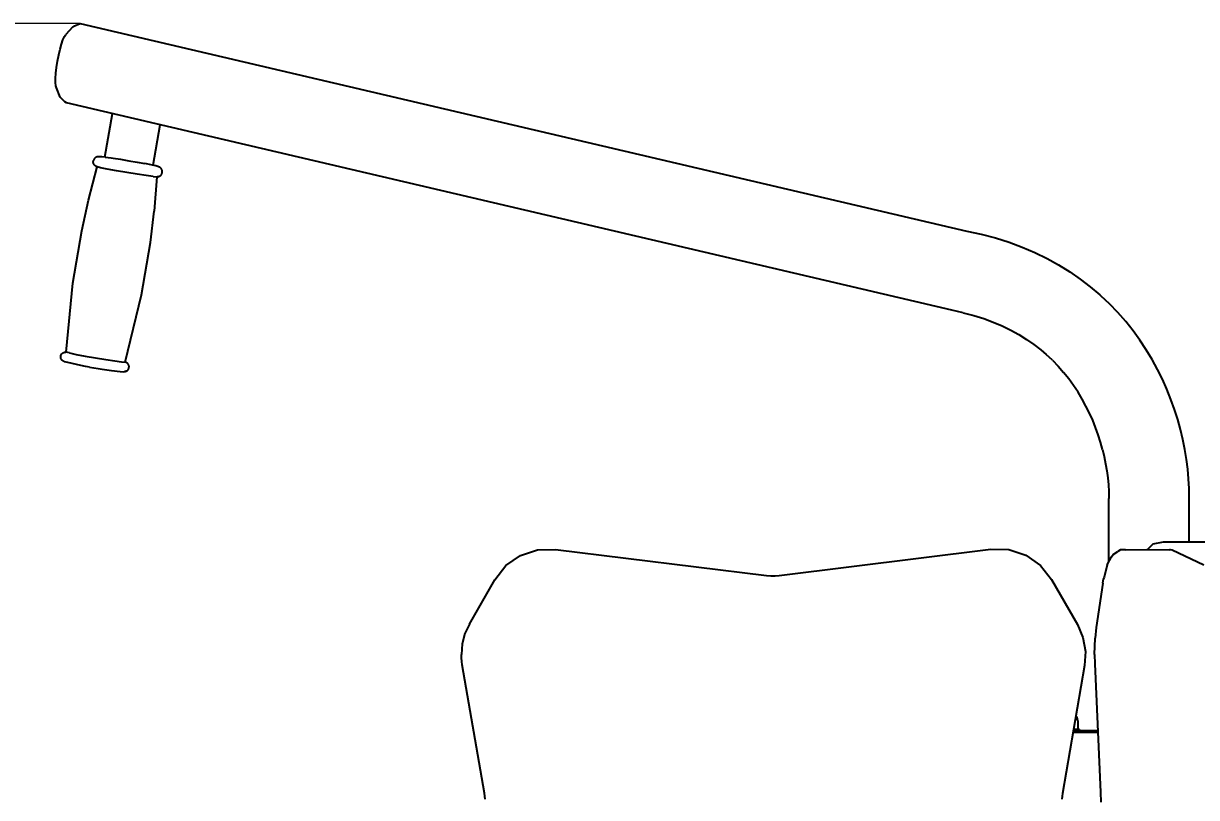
# Model space of a CAD drawing. Header units: millimetres. Extents: x -2631 to 1793, y -2071 to 1400.
# Drawn here: x -858 to -251, y -23 to 377 of the extents above; entities that cross this region are included whole.
import ezdxf

# ---------------------------------------------------------------- set-up
doc = ezdxf.new("R2010")
doc.units = ezdxf.units.MM
doc.layers.add('DIKOM_ОБЪЕКТ', color=7, linetype='Continuous')
doc.layers.add('DIKOM_РАЗМЕР_ОБЪЕКТА', color=7, linetype='Continuous')
doc.styles.add('style1', font='arial.ttf', dxfattribs={"width": 0.8})
doc.dimstyles.new('1-50', dxfattribs={"dimtxt": 300, "dimasz": 200, "dimexe": 100, "dimexo": 0, "dimgap": 100, "dimtad": 1, "dimdec": 0, "dimtxsty": 'style1', "dimcen": 0, "dimclrd": 7, "dimclre": 7, "dimadec": 1, "dimazin": 2, "dimtfac": 1, "dimtdec": 0, "dimtmove": 0, "dimatfit": 3, "dimfxl": 0, "dimlwd": 25, "dimlwe": 18, "dimarcsym": 0})

# ---------------------------------------------------------------- blocks, each defined once
blk = doc.blocks.new('*D3')
at = {"layer": 'Defpoints', "color": 0, "transparency": 16777216}
for p in [(-1020.5, 376.9), (-828.4, 376.9, -0.21), (-831.58, -422.64, -0.21)]:
    blk.add_point(p, dxfattribs=at)
at = {"layer": 'DIKOM_РАЗМЕР_ОБЪЕКТА', "color": 7, "lineweight": 18, "transparency": 16777216}
for p, q in [((-828.4, 376.9), (-1120.5, 376.9)), ((-831.58, -422.64), (-1120.5, -422.64))]:
    blk.add_line(p, q, dxfattribs=at)
at = {"layer": 'DIKOM_РАЗМЕР_ОБЪЕКТА', "color": 7, "lineweight": 25, "transparency": 16777216}
blk.add_line((-1020.5, -222.64), (-1020.5, 176.9), dxfattribs=at)
at = {"layer": 'DIKOM_РАЗМЕР_ОБЪЕКТА', "color": 7, "transparency": 16777216}
for points in [[(-1053.83, 176.9), (-987.17, 176.9), (-1020.5, 376.9)], [(-1053.83, -222.64), (-987.17, -222.64), (-1020.5, -422.64)]]:
    blk.add_solid(points, dxfattribs=at)
at = {"layer": 'DIKOM_РАЗМЕР_ОБЪЕКТА', "color": 0, "transparency": 16777216, "insert": (-1273.67, -22.87), "char_height": 300, "attachment_point": 5, "rotation": 90, "style": 'style1'}
blk.add_mtext('800', dxfattribs=at)

msp = doc.modelspace()

# ---------------------------------------------------------------- linework, layer by layer
at = {"layer": 'DIKOM_ОБЪЕКТ'}
for p, q in [((-831.58, 375.42, -0.21), (-828.4, 376.89, -0.21)), ((-828.4, 376.9, -0.21), (-369.72, 269.52, -0.21)), ((-836.51, 370.12, -0.21), (-835.81, 371.18, -0.21)), ((-832.41, 374.92, -0.21), (-835.81, 371.18, -0.21)), ((-831.58, 375.42, -0.21), (-832.41, 374.92, -0.21)), ((-838.77, 363.61, -0.21), (-838.03, 366.24, -0.21)), ((-838.03, 366.24, -0.21), (-837.26, 368.44, -0.21)), ((-837.26, 368.44, -0.21), (-836.51, 370.12, -0.21)), ((-840.11, 357.38, -0.21), (-839.48, 360.64, -0.21)), ((-839.48, 360.64, -0.21), (-838.77, 363.61, -0.21)), ((-840.93, 351.14, -0.21), (-840.6, 354.11, -0.21)), ((-840.6, 354.11, -0.21), (-840.11, 357.38, -0.21)), ((-841.1, 348.51, -0.21), (-840.93, 351.14, -0.21)), ((-841.09, 346.31, -0.21), (-841.1, 348.51, -0.21)), ((-840.92, 344.64, -0.21), (-841.09, 346.31, -0.21)), ((-840.59, 343.58, -0.21), (-840.92, 344.64, -0.21)), ((-838.66, 338.82, -0.21), (-840.59, 343.58, -0.21)), ((-836.24, 336.38, -0.21), (-838.66, 338.82, -0.21)), ((-835.51, 335.84, -0.21), (-836.24, 336.38, -0.21)), ((-377.48, 228.58, -0.21), (-835.51, 335.84, -0.21)), ((-815.57, 307.8, -0.21), (-811.69, 330.26, -0.21)), ((-790.54, 303.54, -0.21), (-786.93, 324.46, -0.21)), ((-821.58, 305.29, -0.21), (-821.57, 305.44, -0.21)), ((-821.57, 305.14, -0.21), (-821.58, 305.29, -0.21)), ((-821.57, 305.44, -0.21), (-821.56, 305.59, -0.21)), ((-821.56, 304.99, -0.21), (-821.57, 305.14, -0.21)), ((-821.56, 305.59, -0.21), (-821.54, 305.74, -0.21)), ((-821.54, 304.83, -0.21), (-821.56, 304.99, -0.21)), ((-821.54, 305.74, -0.21), (-821.5, 305.88, -0.21)), ((-821.5, 304.68, -0.21), (-821.54, 304.83, -0.21)), ((-821.5, 305.88, -0.21), (-821.45, 306.07, -0.21)), ((-821.46, 304.53, -0.21), (-821.5, 304.68, -0.21)), ((-821.41, 304.38, -0.21), (-821.46, 304.53, -0.21)), ((-821.39, 306.26, -0.21), (-821.45, 306.07, -0.21)), ((-821.34, 304.24, -0.21), (-821.41, 304.38, -0.21)), ((-821.33, 306.43, -0.21), (-821.39, 306.26, -0.21)), ((-821.27, 304.09, -0.21), (-821.34, 304.24, -0.21)), ((-821.26, 306.58, -0.21), (-821.33, 306.43, -0.21)), ((-821.19, 303.95, -0.21), (-821.27, 304.09, -0.21)), ((-821.18, 306.73, -0.21), (-821.26, 306.58, -0.21)), ((-821.1, 303.82, -0.21), (-821.19, 303.95, -0.21)), ((-821.1, 306.86, -0.21), (-821.18, 306.73, -0.21)), ((-821.01, 306.98, -0.21), (-821.1, 306.86, -0.21)), ((-821, 303.68, -0.21), (-821.1, 303.82, -0.21)), ((-820.92, 307.09, -0.21), (-821.01, 306.98, -0.21)), ((-820.89, 303.56, -0.21), (-821, 303.68, -0.21)), ((-820.83, 307.19, -0.21), (-820.92, 307.09, -0.21)), ((-820.77, 303.44, -0.21), (-820.89, 303.56, -0.21)), ((-820.73, 307.28, -0.21), (-820.83, 307.19, -0.21)), ((-820.64, 303.34, -0.21), (-820.77, 303.44, -0.21)), ((-820.64, 307.36, -0.21), (-820.73, 307.28, -0.21)), ((-820.54, 307.44, -0.21), (-820.64, 307.36, -0.21)), ((-820.45, 307.5, -0.21), (-820.54, 307.44, -0.21)), ((-820.26, 307.62, -0.21), (-820.45, 307.5, -0.21)), ((-820.09, 307.72, -0.21), (-820.26, 307.62, -0.21)), ((-820.02, 307.76, -0.21), (-820.09, 307.72, -0.21)), ((-819.94, 307.79, -0.21), (-820.02, 307.76, -0.21)), ((-819.86, 307.83, -0.21), (-819.94, 307.79, -0.21)), ((-819.77, 307.85, -0.21), (-819.86, 307.83, -0.21)), ((-819.68, 307.88, -0.21), (-819.77, 307.85, -0.21)), ((-819.58, 307.9, -0.21), (-819.68, 307.88, -0.21)), ((-819.38, 307.94, -0.21), (-819.58, 307.9, -0.21)), ((-819.16, 307.97, -0.21), (-819.38, 307.94, -0.21)), ((-818.92, 307.99, -0.21), (-819.16, 307.97, -0.21)), ((-818.67, 308.01, -0.21), (-818.92, 307.99, -0.21)), ((-818.4, 308.01, -0.21), (-818.67, 308.01, -0.21)), ((-817.82, 307.99, -0.21), (-818.4, 308.01, -0.21)), ((-817.19, 307.94, -0.21), (-817.82, 307.99, -0.21)), ((-815.46, 307.79, -0.21), (-817.19, 307.94, -0.21)), ((-815.46, 307.79, -0.21), (-812.27, 307.37, -0.21)), ((-812.27, 307.37, -0.21), (-811.34, 307.23, -0.21)), ((-811.34, 307.23, -0.21), (-807.5, 306.65, -0.21)), ((-807.5, 306.65, -0.21), (-803.14, 305.94, -0.21)), ((-803.14, 305.94, -0.21), (-798.8, 305.18, -0.21)), ((-798.8, 305.18, -0.21), (-794.99, 304.47, -0.21)), ((-794.07, 304.29, -0.21), (-794.99, 304.47, -0.21)), ((-790.94, 303.65, -0.21), (-794.07, 304.29, -0.21)), ((-789.3, 303.22, -0.21), (-790.94, 303.65, -0.21)), ((-824.1, 285.52, -0.21), (-819.62, 302.79, -0.21)), ((-820.52, 303.24, -0.21), (-820.64, 303.34, -0.21)), ((-820.38, 303.14, -0.21), (-820.52, 303.24, -0.21)), ((-820.22, 303.05, -0.21), (-820.38, 303.14, -0.21)), ((-820.04, 302.96, -0.21), (-820.22, 303.05, -0.21)), ((-819.84, 302.88, -0.21), (-820.04, 302.96, -0.21)), ((-819.62, 302.79, -0.21), (-819.84, 302.88, -0.21)), ((-817.8, 302.32, -0.21), (-819.62, 302.79, -0.21)), ((-814.34, 301.61, -0.21), (-817.8, 302.32, -0.21)), ((-809.65, 300.73, -0.21), (-814.34, 301.61, -0.21)), ((-804.29, 299.8, -0.21), (-809.65, 300.73, -0.21)), ((-798.92, 298.92, -0.21), (-804.29, 299.8, -0.21)), ((-794.18, 298.2, -0.21), (-798.92, 298.92, -0.21)), ((-790.64, 297.74, -0.21), (-794.18, 298.2, -0.21)), ((-790.64, 297.74, -0.21), (-788.73, 297.57, -0.21)), ((-788.73, 297.57, -0.21), (-790.17, 279.79, -0.21)), ((-788.68, 303.07, -0.21), (-789.3, 303.22, -0.21)), ((-788.73, 297.57, -0.21), (-788.49, 297.58, -0.21)), ((-788.13, 302.89, -0.21), (-788.68, 303.07, -0.21)), ((-788.27, 297.6, -0.21), (-788.49, 297.58, -0.21)), ((-788.27, 297.6, -0.21), (-788.08, 297.62, -0.21)), ((-787.87, 302.8, -0.21), (-788.13, 302.89, -0.21)), ((-787.9, 297.66, -0.21), (-788.08, 297.62, -0.21)), ((-787.9, 297.66, -0.21), (-787.74, 297.7, -0.21)), ((-787.64, 302.71, -0.21), (-787.87, 302.8, -0.21)), ((-787.58, 297.75, -0.21), (-787.74, 297.7, -0.21)), ((-787.42, 302.61, -0.21), (-787.64, 302.71, -0.21)), ((-787.58, 297.75, -0.21), (-787.43, 297.81, -0.21)), ((-787.28, 297.88, -0.21), (-787.43, 297.81, -0.21)), ((-787.22, 302.51, -0.21), (-787.42, 302.61, -0.21)), ((-787.28, 297.88, -0.21), (-787.14, 297.96, -0.21)), ((-787.04, 302.41, -0.21), (-787.22, 302.51, -0.21)), ((-787, 298.06, -0.21), (-787.14, 297.96, -0.21)), ((-786.96, 302.35, -0.21), (-787.04, 302.41, -0.21)), ((-787, 298.06, -0.21), (-786.87, 298.15, -0.21)), ((-786.88, 302.3, -0.21), (-786.96, 302.35, -0.21)), ((-786.81, 302.24, -0.21), (-786.88, 302.3, -0.21)), ((-786.75, 298.26, -0.21), (-786.87, 298.15, -0.21)), ((-786.74, 302.19, -0.21), (-786.81, 302.24, -0.21)), ((-786.75, 298.26, -0.21), (-786.63, 298.37, -0.21)), ((-786.68, 302.13, -0.21), (-786.74, 302.19, -0.21)), ((-786.62, 302.07, -0.21), (-786.68, 302.13, -0.21)), ((-786.63, 298.37, -0.21), (-786.52, 298.49, -0.21)), ((-786.49, 301.92, -0.21), (-786.62, 302.07, -0.21)), ((-786.52, 298.49, -0.21), (-786.43, 298.61, -0.21)), ((-786.36, 301.75, -0.21), (-786.49, 301.92, -0.21)), ((-786.43, 298.61, -0.21), (-786.34, 298.74, -0.21)), ((-786.29, 301.65, -0.21), (-786.36, 301.75, -0.21)), ((-786.34, 298.74, -0.21), (-786.25, 298.87, -0.21)), ((-786.22, 301.55, -0.21), (-786.29, 301.65, -0.21)), ((-786.25, 298.87, -0.21), (-786.18, 299.01, -0.21)), ((-786.16, 301.44, -0.21), (-786.22, 301.55, -0.21)), ((-786.18, 299.01, -0.21), (-786.12, 299.15, -0.21)), ((-786.1, 301.32, -0.21), (-786.16, 301.44, -0.21)), ((-786.12, 299.15, -0.21), (-786.06, 299.29, -0.21)), ((-786.04, 301.2, -0.21), (-786.1, 301.32, -0.21)), ((-786.06, 299.29, -0.21), (-786.02, 299.44, -0.21)), ((-786, 301.06, -0.21), (-786.04, 301.2, -0.21)), ((-786.02, 299.44, -0.21), (-785.96, 299.62, -0.21)), ((-785.95, 300.92, -0.21), (-786, 301.06, -0.21)), ((-785.96, 299.62, -0.21), (-785.92, 299.77, -0.21)), ((-785.92, 300.77, -0.21), (-785.95, 300.92, -0.21)), ((-785.89, 300.61, -0.21), (-785.92, 300.77, -0.21)), ((-785.92, 299.77, -0.21), (-785.9, 299.92, -0.21)), ((-785.9, 299.92, -0.21), (-785.88, 300.06, -0.21)), ((-785.88, 300.44, -0.21), (-785.89, 300.61, -0.21)), ((-785.87, 300.26, -0.21), (-785.88, 300.44, -0.21)), ((-785.88, 300.06, -0.21), (-785.87, 300.26, -0.21)), ((-827.59, 269.71, -0.21), (-824.1, 285.52, -0.21)), ((-792.06, 263.71, -0.21), (-790.17, 279.79, -0.21)), ((-832.16, 242.57, -0.21), (-827.59, 269.71, -0.21)), ((-369.72, 269.52, -0.21), (-362.26, 267.94, -0.21)), ((-362.26, 267.94, -0.21), (-354.93, 266.01, -0.21)), ((-796.66, 236.58, -0.21), (-792.06, 263.71, -0.21)), ((-354.93, 266.01, -0.21), (-347.85, 263.79, -0.21)), ((-347.85, 263.79, -0.21), (-341.04, 261.27, -0.21)), ((-341.04, 261.27, -0.21), (-334.5, 258.47, -0.21)), ((-334.5, 258.47, -0.21), (-328.23, 255.4, -0.21)), ((-328.23, 255.4, -0.21), (-322.23, 252.08, -0.21)), ((-322.23, 252.08, -0.21), (-316.5, 248.53, -0.21)), ((-316.5, 248.53, -0.21), (-311.05, 244.75, -0.21)), ((-311.05, 244.75, -0.21), (-305.88, 240.76, -0.21)), ((-835.66, 206.95, -0.21), (-832.16, 242.57, -0.21)), ((-305.88, 240.76, -0.21), (-300.98, 236.59, -0.21)), ((-805.04, 201.78, -0.21), (-796.66, 236.58, -0.21)), ((-300.98, 236.59, -0.21), (-300.51, 236.17, -0.21)), ((-300.51, 236.17, -0.21), (-295.9, 231.84, -0.21)), ((-291.57, 227.35, -0.21), (-295.9, 231.84, -0.21)), ((-371.6, 227.33, -0.21), (-377.48, 228.58, -0.21)), ((-371.6, 227.33, -0.21), (-366.15, 225.9, -0.21)), ((-366.15, 225.9, -0.21), (-360.97, 224.27, -0.21)), ((-287.51, 222.72, -0.21), (-291.57, 227.35, -0.21)), ((-360.97, 224.27, -0.21), (-356.05, 222.45, -0.21)), ((-356.05, 222.45, -0.21), (-351.39, 220.45, -0.21)), ((-351.39, 220.45, -0.21), (-346.96, 218.29, -0.21)), ((-283.71, 217.97, -0.21), (-287.51, 222.72, -0.21)), ((-346.96, 218.29, -0.21), (-342.77, 215.98, -0.21)), ((-342.77, 215.98, -0.21), (-338.81, 213.51, -0.21)), ((-338.81, 213.51, -0.21), (-335.05, 210.91, -0.21)), ((-280.17, 213.11, -0.21), (-283.71, 217.97, -0.21)), ((-276.89, 208.16, -0.21), (-280.17, 213.11, -0.21)), ((-837.66, 206.3, -0.21), (-837.59, 206.36, -0.21)), ((-837.59, 206.36, -0.21), (-837.51, 206.43, -0.21)), ((-837.51, 206.43, -0.21), (-837.42, 206.49, -0.21)), ((-837.42, 206.49, -0.21), (-837.34, 206.54, -0.21)), ((-837.34, 206.54, -0.21), (-837.25, 206.6, -0.21)), ((-837.25, 206.6, -0.21), (-837.15, 206.65, -0.21)), ((-837.15, 206.65, -0.21), (-837.05, 206.7, -0.21)), ((-837.05, 206.7, -0.21), (-836.95, 206.74, -0.21)), ((-836.95, 206.74, -0.21), (-836.84, 206.78, -0.21)), ((-836.84, 206.78, -0.21), (-836.73, 206.82, -0.21)), ((-836.73, 206.82, -0.21), (-836.61, 206.85, -0.21)), ((-836.61, 206.85, -0.21), (-836.49, 206.88, -0.21)), ((-836.49, 206.88, -0.21), (-836.36, 206.91, -0.21)), ((-836.36, 206.91, -0.21), (-836.23, 206.93, -0.21)), ((-836.23, 206.93, -0.21), (-836.09, 206.94, -0.21)), ((-836.09, 206.94, -0.21), (-835.95, 206.95, -0.21)), ((-835.95, 206.95, -0.21), (-835.81, 206.95, -0.21)), ((-835.66, 206.95, -0.21), (-835.81, 206.95, -0.21)), ((-833.86, 206.49, -0.21), (-835.66, 206.95, -0.21)), ((-833.86, 206.49, -0.21), (-830.42, 205.78, -0.21)), ((-335.05, 210.91, -0.21), (-331.5, 208.17, -0.21)), ((-331.5, 208.17, -0.21), (-328.61, 205.73, -0.21)), ((-273.85, 203.13, -0.21), (-276.89, 208.16, -0.21)), ((-838.44, 204.59, -0.21), (-838.42, 204.77, -0.21)), ((-838.44, 204.42, -0.21), (-838.44, 204.59, -0.21)), ((-838.44, 204.25, -0.21), (-838.44, 204.42, -0.21)), ((-838.42, 204.09, -0.21), (-838.44, 204.25, -0.21)), ((-838.42, 204.77, -0.21), (-838.39, 204.96, -0.21)), ((-838.4, 203.93, -0.21), (-838.42, 204.09, -0.21)), ((-838.36, 203.79, -0.21), (-838.4, 203.93, -0.21)), ((-838.39, 204.96, -0.21), (-838.35, 205.16, -0.21)), ((-838.31, 203.64, -0.21), (-838.36, 203.79, -0.21)), ((-838.35, 205.16, -0.21), (-838.29, 205.36, -0.21)), ((-838.26, 203.51, -0.21), (-838.31, 203.64, -0.21)), ((-838.29, 205.36, -0.21), (-838.27, 205.42, -0.21)), ((-838.27, 205.42, -0.21), (-838.24, 205.49, -0.21)), ((-838.2, 203.38, -0.21), (-838.26, 203.51, -0.21)), ((-838.24, 205.49, -0.21), (-838.22, 205.55, -0.21)), ((-838.22, 205.55, -0.21), (-838.18, 205.62, -0.21)), ((-838.13, 203.26, -0.21), (-838.2, 203.38, -0.21)), ((-838.18, 205.62, -0.21), (-838.15, 205.69, -0.21)), ((-838.15, 205.69, -0.21), (-838.11, 205.76, -0.21)), ((-838.06, 203.15, -0.21), (-838.13, 203.26, -0.21)), ((-838.11, 205.76, -0.21), (-838.07, 205.83, -0.21)), ((-838.07, 205.83, -0.21), (-838.02, 205.9, -0.21)), ((-837.98, 203.04, -0.21), (-838.06, 203.15, -0.21)), ((-838.02, 205.9, -0.21), (-837.97, 205.97, -0.21)), ((-837.9, 202.93, -0.21), (-837.98, 203.04, -0.21)), ((-837.97, 205.97, -0.21), (-837.92, 206.03, -0.21)), ((-837.92, 206.03, -0.21), (-837.86, 206.1, -0.21)), ((-837.81, 202.83, -0.21), (-837.9, 202.93, -0.21)), ((-837.86, 206.1, -0.21), (-837.8, 206.17, -0.21)), ((-837.72, 202.74, -0.21), (-837.81, 202.83, -0.21)), ((-837.8, 206.17, -0.21), (-837.73, 206.24, -0.21)), ((-837.73, 206.24, -0.21), (-837.66, 206.3, -0.21)), ((-837.63, 202.66, -0.21), (-837.72, 202.74, -0.21)), ((-837.54, 202.58, -0.21), (-837.63, 202.66, -0.21)), ((-837.44, 202.5, -0.21), (-837.54, 202.58, -0.21)), ((-837.35, 202.43, -0.21), (-837.44, 202.5, -0.21)), ((-837.16, 202.31, -0.21), (-837.35, 202.43, -0.21)), ((-836.98, 202.2, -0.21), (-837.16, 202.31, -0.21)), ((-836.81, 202.12, -0.21), (-836.98, 202.2, -0.21)), ((-836.66, 202.05, -0.21), (-836.81, 202.12, -0.21)), ((-836.53, 202, -0.21), (-836.66, 202.05, -0.21)), ((-834.73, 201.54, -0.21), (-836.53, 202, -0.21)), ((-830.32, 200.49, -0.21), (-834.73, 201.54, -0.21)), ((-830.42, 205.78, -0.21), (-825.77, 204.91, -0.21)), ((-828.01, 200.01, -0.21), (-830.32, 200.49, -0.21)), ((-825.77, 204.91, -0.21), (-820.47, 203.98, -0.21)), ((-820.47, 203.98, -0.21), (-815.14, 203.11, -0.21)), ((-815.14, 203.11, -0.21), (-810.44, 202.4, -0.21)), ((-810.44, 202.4, -0.21), (-806.93, 201.94, -0.21)), ((-806.93, 201.94, -0.21), (-805.04, 201.78, -0.21)), ((-804.9, 201.73, -0.21), (-805.04, 201.78, -0.21)), ((-804.76, 201.68, -0.21), (-804.9, 201.73, -0.21)), ((-804.63, 201.62, -0.21), (-804.76, 201.68, -0.21)), ((-804.51, 201.57, -0.21), (-804.63, 201.62, -0.21)), ((-804.39, 201.51, -0.21), (-804.51, 201.57, -0.21)), ((-804.28, 201.44, -0.21), (-804.39, 201.51, -0.21)), ((-804.18, 201.37, -0.21), (-804.28, 201.44, -0.21)), ((-804.08, 201.3, -0.21), (-804.18, 201.37, -0.21)), ((-803.98, 201.23, -0.21), (-804.08, 201.3, -0.21)), ((-803.89, 201.16, -0.21), (-803.98, 201.23, -0.21)), ((-803.81, 201.08, -0.21), (-803.89, 201.16, -0.21)), ((-803.73, 201, -0.21), (-803.81, 201.08, -0.21)), ((-803.66, 200.92, -0.21), (-803.73, 201, -0.21)), ((-803.59, 200.84, -0.21), (-803.66, 200.92, -0.21)), ((-803.53, 200.76, -0.21), (-803.59, 200.84, -0.21)), ((-803.47, 200.68, -0.21), (-803.53, 200.76, -0.21)), ((-803.42, 200.59, -0.21), (-803.47, 200.68, -0.21)), ((-803.37, 200.51, -0.21), (-803.42, 200.59, -0.21)), ((-803.32, 200.42, -0.21), (-803.37, 200.51, -0.21)), ((-803.28, 200.34, -0.21), (-803.32, 200.42, -0.21)), ((-803.24, 200.26, -0.21), (-803.28, 200.34, -0.21)), ((-803.21, 200.17, -0.21), (-803.24, 200.26, -0.21)), ((-325.43, 202.73, -0.21), (-328.61, 205.73, -0.21)), ((-325.43, 202.73, -0.21), (-322.43, 199.62, -0.21)), ((-271.07, 198.03, -0.21), (-273.85, 203.13, -0.21)), ((-825.64, 199.56, -0.21), (-828.01, 200.01, -0.21)), ((-823.62, 199.18, -0.21), (-825.64, 199.56, -0.21)), ((-823.62, 199.18, -0.21), (-821.31, 198.78, -0.21)), ((-821.31, 198.78, -0.21), (-819, 198.4, -0.21)), ((-819, 198.4, -0.21), (-816.95, 198.09, -0.21)), ((-816.95, 198.09, -0.21), (-814.58, 197.74, -0.21)), ((-814.58, 197.74, -0.21), (-812.22, 197.43, -0.21)), ((-812.22, 197.43, -0.21), (-807.74, 196.98, -0.21)), ((-807.74, 196.98, -0.21), (-805.84, 196.82, -0.21)), ((-805.84, 196.82, -0.21), (-805.7, 196.82, -0.21)), ((-805.7, 196.82, -0.21), (-805.54, 196.83, -0.21)), ((-805.54, 196.83, -0.21), (-805.35, 196.86, -0.21)), ((-805.15, 196.9, -0.21), (-805.35, 196.86, -0.21)), ((-805.15, 196.9, -0.21), (-804.93, 196.95, -0.21)), ((-804.82, 196.99, -0.21), (-804.93, 196.95, -0.21)), ((-804.82, 196.99, -0.21), (-804.7, 197.03, -0.21)), ((-804.59, 197.07, -0.21), (-804.7, 197.03, -0.21)), ((-804.59, 197.07, -0.21), (-804.47, 197.12, -0.21)), ((-804.47, 197.12, -0.21), (-804.36, 197.18, -0.21)), ((-804.36, 197.18, -0.21), (-804.24, 197.25, -0.21)), ((-804.24, 197.25, -0.21), (-804.13, 197.32, -0.21)), ((-804.13, 197.32, -0.21), (-804.02, 197.39, -0.21)), ((-804.02, 197.39, -0.21), (-803.92, 197.48, -0.21)), ((-803.92, 197.48, -0.21), (-803.81, 197.57, -0.21)), ((-803.81, 197.57, -0.21), (-803.71, 197.67, -0.21)), ((-803.71, 197.67, -0.21), (-803.62, 197.78, -0.21)), ((-803.62, 197.78, -0.21), (-803.53, 197.9, -0.21)), ((-803.53, 197.9, -0.21), (-803.45, 198.03, -0.21)), ((-803.45, 198.03, -0.21), (-803.37, 198.17, -0.21)), ((-803.37, 198.17, -0.21), (-803.3, 198.31, -0.21)), ((-803.3, 198.31, -0.21), (-803.24, 198.47, -0.21)), ((-803.24, 198.47, -0.21), (-803.19, 198.64, -0.21)), ((-803.18, 200.09, -0.21), (-803.21, 200.17, -0.21)), ((-803.19, 198.64, -0.21), (-803.15, 198.81, -0.21)), ((-803.16, 200.01, -0.21), (-803.18, 200.09, -0.21)), ((-803.14, 199.93, -0.21), (-803.16, 200.01, -0.21)), ((-803.15, 198.81, -0.21), (-803.12, 199, -0.21)), ((-803.12, 199.85, -0.21), (-803.14, 199.93, -0.21)), ((-803.11, 199.77, -0.21), (-803.12, 199.85, -0.21)), ((-803.12, 199, -0.21), (-803.09, 199.2, -0.21)), ((-803.09, 199.69, -0.21), (-803.11, 199.77, -0.21)), ((-803.09, 199.62, -0.21), (-803.09, 199.69, -0.21)), ((-803.08, 199.55, -0.21), (-803.09, 199.62, -0.21)), ((-803.09, 199.2, -0.21), (-803.08, 199.41, -0.21)), ((-803.08, 199.48, -0.21), (-803.08, 199.55, -0.21)), ((-803.08, 199.41, -0.21), (-803.08, 199.48, -0.21)), ((-322.43, 199.62, -0.21), (-319.61, 196.41, -0.21)), ((-316.96, 193.1, -0.21), (-319.61, 196.41, -0.21)), ((-268.52, 192.89, -0.21), (-271.07, 198.03, -0.21)), ((-314.49, 189.71, -0.21), (-316.96, 193.1, -0.21)), ((-312.18, 186.23, -0.21), (-314.49, 189.71, -0.21)), ((-266.21, 187.71, -0.21), (-268.52, 192.89, -0.21)), ((-310.05, 182.68, -0.21), (-312.18, 186.23, -0.21)), ((-308.07, 179.06, -0.21), (-310.05, 182.68, -0.21)), ((-264.13, 182.5, -0.21), (-266.21, 187.71, -0.21)), ((-262.27, 177.29, -0.21), (-264.13, 182.5, -0.21)), ((-306.25, 175.39, -0.21), (-308.07, 179.06, -0.21)), ((-260.62, 172.07, -0.21), (-262.27, 177.29, -0.21)), ((-304.6, 171.68, -0.21), (-306.25, 175.39, -0.21)), ((-303.1, 167.94, -0.21), (-304.6, 171.68, -0.21)), ((-259.18, 166.86, -0.21), (-260.62, 172.07, -0.21)), ((-301.76, 164.18, -0.21), (-303.1, 167.94, -0.21)), ((-300.56, 160.4, -0.21), (-301.76, 164.18, -0.21)), ((-257.95, 161.68, -0.21), (-259.18, 166.86, -0.21)), ((-299.53, 156.64, -0.21), (-300.56, 160.4, -0.21)), ((-256.92, 156.53, -0.21), (-257.95, 161.68, -0.21)), ((-299.53, 156.64, -0.21), (-298.64, 152.88, -0.21)), ((-298.64, 152.88, -0.21), (-297.89, 149.16, -0.21)), ((-256.09, 151.42, -0.21), (-256.92, 156.53, -0.21)), ((-297.89, 149.16, -0.21), (-297.29, 145.48, -0.21)), ((-255.44, 146.36, -0.21), (-256.09, 151.42, -0.21)), ((-254.98, 141.35, -0.21), (-255.44, 146.36, -0.21)), ((-297.29, 145.48, -0.21), (-296.83, 141.86, -0.21)), ((-296.83, 141.86, -0.21), (-296.5, 138.31, -0.21)), ((-254.7, 136.42, -0.21), (-254.98, 141.35, -0.21)), ((-296.5, 138.31, -0.21), (-296.3, 134.85, -0.21)), ((-296.3, 134.85, -0.21), (-296.23, 131.32, -0.21)), ((-254.61, 131.73, -0.21), (-254.7, 136.42, -0.21)), ((-296.23, 98.56, -0.21), (-296.23, 131.32, -0.21)), ((-254.61, 108.68, -0.21), (-254.61, 131.73, -0.21)), ((-600.61, 101.83, -0.21), (-591.81, 104.72, -0.21)), ((-591.81, 104.72, -0.21), (-582.54, 104.94, -0.21)), ((-582.54, 104.94, -0.21), (-473.31, 91.42, -0.21)), ((-466.71, 91.42, -0.21), (-357.26, 105.02, -0.21)), ((-357.26, 105.02, -0.21), (-348, 104.8, -0.21)), ((-348, 104.8, -0.21), (-339.2, 101.92, -0.21)), ((-293.98, 102.36, -0.21), (-291.56, 103.84, -0.21)), ((-290.14, 104.69, -0.21), (-291.56, 103.84, -0.21)), ((-287.61, 104.74, -0.21), (-290.14, 104.69, -0.21)), ((-287.61, 104.74, -0.21), (-276.7, 104.94, -0.21)), ((-276.7, 104.94, -0.21), (-264.85, 104.73, -0.21)), ((-273.57, 107.6, -0.21), (-276.23, 104.93, -0.21)), ((-268.15, 108.68, -0.21), (-273.57, 107.6, -0.21)), ((134.99, 108.68, -0.21), (-268.15, 108.68, -0.21)), ((-264.33, 104.67, -0.21), (-264.85, 104.73, -0.21)), ((-263.43, 104.47, -0.21), (-264.33, 104.67, -0.21)), ((-247.14, 96.68, -0.21), (-263.43, 104.47, -0.21)), ((-608.21, 96.51, -0.21), (-600.61, 101.83, -0.21)), ((-339.2, 101.92, -0.21), (-331.61, 96.61, -0.21)), ((-297.03, 97, -0.21), (-294.93, 101.13, -0.21)), ((-294.93, 101.13, -0.21), (-293.98, 102.36, -0.21)), ((-613.93, 89.22, -0.21), (-608.21, 96.51, -0.21)), ((-473.31, 91.42, -0.21), (-471.11, 91.24, -0.21)), ((-471.11, 91.24, -0.21), (-468.9, 91.24, -0.21)), ((-468.9, 91.24, -0.21), (-466.71, 91.42, -0.21)), ((-331.61, 96.61, -0.21), (-325.88, 89.34, -0.21)), ((-297.03, 97, -0.21), (-298.69, 90.57, -0.21)), ((-627.02, 66.32, -0.21), (-613.93, 89.22, -0.21)), ((-325.88, 89.34, -0.21), (-312.52, 66.05, -0.21)), ((-299.33, 87.44, -0.21), (-302.72, 64.54, -0.21)), ((-299.33, 87.44, -0.21), (-298.92, 89.64, -0.21)), ((-298.69, 90.57, -0.21), (-298.92, 89.64, -0.21)), ((-629.32, 61.35, -0.21), (-630.72, 56.06, -0.21)), ((-627.02, 66.32, -0.21), (-629.32, 61.35, -0.21)), ((-312.52, 66.05, -0.21), (-309.65, 59.35, -0.21)), ((-302.72, 64.54, -0.21), (-303.31, 59.08, -0.21)), ((-630.72, 56.06, -0.21), (-631.19, 50.6, -0.21)), ((-309.65, 59.35, -0.21), (-308.38, 52.16, -0.21)), ((-303.67, 50.6, -0.21), (-303.31, 59.08, -0.21)), ((-631.14, 48.78, -0.21), (-631.19, 50.6, -0.21)), ((-630.98, 46.96, -0.21), (-631.14, 48.78, -0.21)), ((-308.38, 52.16, -0.21), (-308.79, 44.88, -0.21)), ((-303.67, 50.6, -0.21), (-303.57, 45.77, -0.21)), ((-630.72, 45.16, -0.21), (-630.98, 46.96, -0.21)), ((-619.15, -21.21, -0.21), (-630.72, 45.16, -0.21)), ((-308.79, 44.88, -0.21), (-320.25, -21.24, -0.21)), ((-303.57, 45.77, -0.21), (-300.57, -20.6, -0.21)), ((-313.28, 18.95, -0.21), (-312.71, 17.95, -0.21)), ((-312.31, 16.22, -0.21), (-312.71, 17.95, -0.21)), ((-312.31, 16.22, -0.21), (-312.3, 15.77, -0.21)), ((-312.3, 15.77, -0.21), (-312.3, 11.79, -0.21)), ((-301.97, 10.37, -0.21), (-314.77, 10.37, -0.21)), ((-314.77, 10.37, -0.21), (-301.97, 10.37, -0.21)), ((-314.63, 11.19, -0.21), (-307.35, 11.19, -0.21)), ((-313.38, 11.79, -0.21), (-314.52, 11.79, -0.21)), ((-314.45, 11.79, -0.21), (-313.28, 11.79, -0.21)), ((-312.43, 11.79, -0.21), (-313.38, 11.79, -0.21)), ((-313.28, 11.79, -0.21), (-312.33, 11.79, -0.21)), ((-312.33, 11.79, -0.21), (-311.68, 11.79, -0.21)), ((-311.77, 11.79, -0.21), (-312.3, 11.79, -0.21)), ((-311.42, 11.79, -0.21), (-311.77, 11.79, -0.21)), ((-311.68, 11.79, -0.21), (-311.38, 11.79, -0.21)), ((-311.38, 11.79, -0.21), (-311.42, 11.79, -0.21)), ((-311.38, 11.79, -0.21), (-311.38, 11.19, -0.21)), ((-307.35, 11.19, -0.21), (-306.41, 11.19, -0.21)), ((-306.41, 11.19, -0.21), (-305.44, 11.19, -0.21)), ((-305.44, 11.19, -0.21), (-304.5, 11.19, -0.21)), ((-304.5, 11.19, -0.21), (-303.62, 11.19, -0.21)), ((-303.62, 11.19, -0.21), (-302.86, 11.19, -0.21)), ((-302.86, 11.19, -0.21), (-302.26, 11.19, -0.21)), ((-302.26, 11.19, -0.21), (-302, 11.19, -0.21)), ((-618.79, -24.28, -0.21), (-619.15, -21.21, -0.21)), ((-320.47, -22.76, -0.21), (-320.6, -24.29, -0.21)), ((-320.25, -21.24, -0.21), (-320.47, -22.76, -0.21)), ((-300.57, -20.6, -0.21), (-300.44, -25.82, -0.21))]:
    msp.add_line(p, q, dxfattribs=at)

# ---------------------------------------------------------------- dimensions: what is measured, and where the dimension line sits
at = {"layer": 'DIKOM_РАЗМЕР_ОБЪЕКТА'}
dim = msp.add_linear_dim(base=(-1020.5, 376.9), p1=(-831.58, -422.64, -0.21), p2=(-828.4, 376.9, -0.21), angle=90, dimstyle='1-50', dxfattribs=at)
dim.commit()
dim.dimension.update_dxf_attribs({"geometry": '*D3', "text_midpoint": (-1273.67, -22.87)})

doc.saveas('drawing.dxf')
